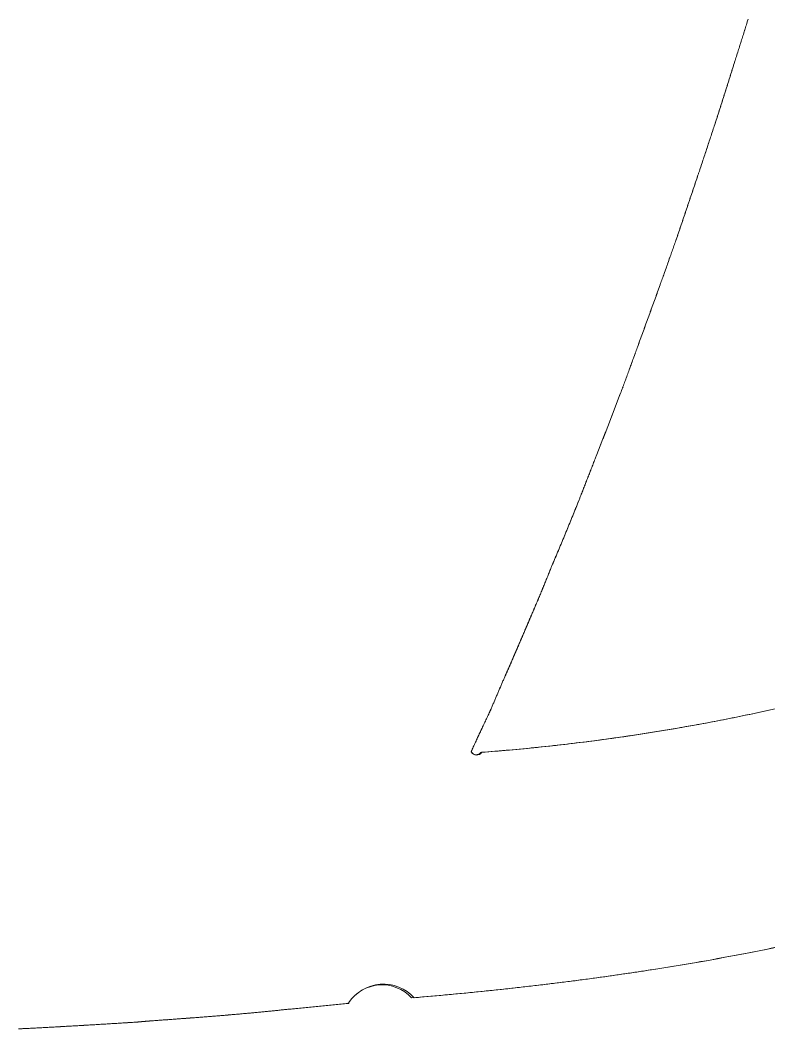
# Model space of a CAD drawing. Header units: millimetres. Extents: x 8533 to 164433, y 5768 to 115327.
# Drawn here: x 57113.38 to 57147.98, y 107637.82 to 107684.41 of the extents above; entities that cross this region are included whole.
import ezdxf

# ---------------------------------------------------------------- set-up
doc = ezdxf.new("R2010")
doc.units = ezdxf.units.MM
doc.header["$LTSCALE"] = 250
doc.layers.add('06_G-ENP_심볼', color=3, linetype='Continuous')
doc.layers.add('G-ENP', color=1, linetype='Continuous')

# ---------------------------------------------------------------- blocks, each defined once
blk = doc.blocks.new('zw$82BC')
at = {"layer": 'G-ENP', "color": 8, "lineweight": 0}
for p, q in [((17.94764, 90.89638), (17.9471, 90.89484)), ((17.76022, 90.46163), (17.76023, 90.46163)), ((17.76023, 90.46163), (17.76022, 90.46163)), ((17.76023, 90.46163), (17.76023, 90.46163)), ((17.76023, 90.46163), (17.76024, 90.46163)), ((17.76024, 90.46163), (17.76023, 90.46163)), ((17.76023, 90.46163), (17.76023, 90.46163)), ((17.76024, 90.46163), (17.76026, 90.46162)), ((17.76026, 90.46162), (17.76024, 90.46163)), ((17.76026, 90.46162), (17.76027, 90.46162)), ((17.76027, 90.46162), (17.76026, 90.46162)), ((17.76027, 90.46162), (17.76028, 90.46162)), ((17.76028, 90.46162), (17.76027, 90.46162)), ((17.76028, 90.46162), (17.7603, 90.46161)), ((17.7603, 90.46161), (17.76028, 90.46162)), ((17.7603, 90.46161), (17.76032, 90.46161)), ((17.76032, 90.46161), (17.7603, 90.46161)), ((17.76032, 90.46161), (17.76033, 90.4616)), ((17.76033, 90.4616), (17.76032, 90.46161)), ((17.76033, 90.4616), (17.76035, 90.4616)), ((17.76035, 90.4616), (17.76033, 90.4616)), ((17.76035, 90.4616), (17.76036, 90.4616)), ((17.76036, 90.4616), (17.76035, 90.4616)), ((17.76036, 90.4616), (17.76038, 90.46159)), ((17.76038, 90.46159), (17.76036, 90.4616)), ((17.76038, 90.46159), (17.76039, 90.46159)), ((17.76039, 90.46159), (17.76038, 90.46159)), ((17.76039, 90.46159), (17.7604, 90.46159)), ((17.7604, 90.46159), (17.76039, 90.46159)), ((17.7604, 90.46159), (17.76041, 90.46158)), ((17.76041, 90.46158), (17.7604, 90.46159)), ((17.76041, 90.46158), (17.76041, 90.46158)), ((17.76041, 90.46158), (17.76042, 90.46158)), ((17.76042, 90.46158), (17.76041, 90.46158)), ((17.76041, 90.46158), (17.76041, 90.46158)), ((17.76042, 90.46162), (17.76042, 90.46163)), ((17.76042, 90.46163), (17.76042, 90.46163)), ((17.76042, 90.46163), (17.76042, 90.46163)), ((17.76042, 90.46163), (17.76042, 90.46163)), ((17.76042, 90.46163), (17.76042, 90.46163)), ((17.76042, 90.46163), (17.76042, 90.46163)), ((17.76042, 90.46163), (17.76042, 90.46163)), ((17.76042, 90.46163), (17.76042, 90.46163)), ((17.76042, 90.46163), (17.76042, 90.46163)), ((17.76042, 90.46163), (17.76042, 90.46162)), ((17.76042, 90.46161), (17.76042, 90.46162)), ((17.76042, 90.46162), (17.76042, 90.46162)), ((17.76042, 90.46162), (17.76042, 90.46162)), ((17.76042, 90.46162), (17.76042, 90.46161)), ((17.76042, 90.4616), (17.76042, 90.46161)), ((17.76042, 90.46161), (17.76042, 90.46161)), ((17.76042, 90.46161), (17.76042, 90.46161)), ((17.76042, 90.46161), (17.76042, 90.46161)), ((17.76042, 90.46161), (17.76042, 90.46161)), ((17.76042, 90.46161), (17.76042, 90.4616)), ((17.76042, 90.46159), (17.76042, 90.4616)), ((17.76042, 90.4616), (17.76042, 90.4616)), ((17.76042, 90.4616), (17.76042, 90.4616)), ((17.76042, 90.4616), (17.76042, 90.46159)), ((17.76042, 90.46158), (17.76042, 90.46159)), ((17.76042, 90.46159), (17.76042, 90.46159)), ((17.76042, 90.46159), (17.76042, 90.46159)), ((17.76042, 90.46159), (17.76042, 90.46159)), ((17.76042, 90.46159), (17.76042, 90.46159)), ((17.76042, 90.46159), (17.76042, 90.46159)), ((17.76042, 90.46159), (17.76042, 90.46159)), ((17.76042, 90.46159), (17.76042, 90.46158)), ((17.76042, 90.46158), (17.76042, 90.46158)), ((17.76042, 90.46158), (17.76042, 90.46158))]:
    blk.add_line(p, q, dxfattribs=at)
for centre, radius, start, end in [((17.13472, 91.29629), 0.89731, 342.70499, 342.81202), ((17.13893, 91.29498), 0.8929, 342.70875, 342.81631), ((17.23363, 91.26569), 0.79377, 342.81203, 342.93317), ((17.23688, 91.26469), 0.79038, 342.81633, 342.93799), ((17.31091, 91.24197), 0.71294, 342.93319, 343.06826), ((17.31348, 91.24118), 0.71025, 342.93801, 343.0736), ((16.1407, 91.60887), 1.93932, 342.42038, 342.46981), ((16.16091, 91.60248), 1.91813, 342.42197, 342.47195), ((16.56063, 91.47623), 1.49894, 342.46982, 342.53377), ((16.57268, 91.47243), 1.48631, 342.47195, 342.53645), ((16.82391, 91.39338), 1.22293, 342.53378, 342.61219), ((16.83189, 91.39088), 1.21457, 342.53646, 342.61541), ((17.00403, 91.33698), 1.03418, 342.6122, 342.70497), ((17.00969, 91.33521), 1.02826, 342.61542, 342.70874), ((2.03829, 96.09029), 16.73665, 342.359478, 342.365216), ((3.42439, 95.64959), 15.28218, 342.359431, 342.365714), ((13.48331, 92.45207), 4.72727, 342.36521, 342.38551), ((13.60165, 92.41447), 4.60311, 342.36571, 342.38655), ((15.36791, 91.85371), 2.74997, 342.38551, 342.42038), ((15.40843, 91.84086), 2.70746, 342.38655, 342.42197), ((19.76421, 90.45059), 1.86481, 162.42912, 162.48096), ((19.7825, 90.4448), 1.88399, 162.42745, 162.47876), ((20.4327, 90.2389), 2.56602, 162.39152, 162.42911), ((20.46797, 90.22772), 2.60302, 162.39038, 162.42744), ((21.93743, 89.76133), 4.14471, 162.36827, 162.3915), ((22.03135, 89.7315), 4.24326, 162.36768, 162.39037), ((28.42338, 87.69991), 10.95037, 162.359484, 162.368264), ((29.11193, 87.481), 11.67288, 162.359436, 162.367673), ((5.54638, 94.90528), 13.03456, 342.596236, 342.605616), ((5.39082, 94.95402), 13.19757, 342.596644, 342.605908), ((19.67576, 90.47919), 1.77185, 162.55664, 162.61393), ((19.5761, 90.51045), 1.66741, 162.55281, 162.61312), ((19.3872, 90.56959), 1.46946, 162.48097, 162.54691), ((19.39835, 90.56608), 1.48115, 162.47877, 162.54418), ((11.72724, 92.96675), 6.55683, 342.549592, 342.568224), ((11.68811, 92.97905), 6.59784, 342.550347, 342.568863), ((10.4852, 93.35674), 7.85865, 342.568224, 342.583772), ((10.42889, 93.37441), 7.91767, 342.568863, 342.584296), ((8.62716, 93.9396), 9.80597, 342.583772, 342.596236), ((8.53932, 93.96714), 9.89803, 342.584296, 342.596644), ((13.80026, 92.31436), 4.38357, 342.47522, 342.50309), ((13.78291, 92.31984), 4.40177, 342.47633, 342.50407), ((13.28204, 92.47773), 4.92693, 342.50309, 342.52788), ((13.26005, 92.48465), 4.94999, 342.50407, 342.52875), ((12.61556, 92.68751), 5.62565, 342.52788, 342.54959), ((12.58682, 92.69655), 5.65578, 342.52875, 342.55035), ((14.83457, 91.98721), 3.29876, 342.37326, 342.4103), ((14.82486, 91.99029), 3.30895, 342.3747, 342.41163), ((14.55297, 92.07648), 3.59417, 342.4103, 342.44429), ((14.54139, 92.08014), 3.60632, 342.41163, 342.44551), ((14.21449, 92.18356), 3.94918, 342.44429, 342.47522), ((14.20046, 92.188), 3.9639, 342.44551, 342.47632), ((15.45144, 91.79077), 2.65137, 342.24392, 342.29006), ((15.44528, 91.79274), 2.65784, 342.24571, 342.29173), ((15.27569, 91.84689), 2.83586, 342.29006, 342.33317), ((15.26859, 91.84915), 2.84331, 342.29173, 342.33473), ((15.07235, 91.91165), 3.04926, 342.33317, 342.37326), ((15.0641, 91.91428), 3.05792, 342.33473, 342.3747), ((15.85902, 91.65989), 2.22329, 342.08754, 342.14265), ((15.85479, 91.66126), 2.22774, 342.08966, 342.14466), ((15.7396, 91.69837), 2.34876, 342.14265, 342.19478), ((15.73483, 91.6999), 2.35376, 342.14466, 342.19668), ((15.60476, 91.74167), 2.49038, 342.19478, 342.24392), ((15.59936, 91.7434), 2.49605, 342.19668, 342.24571), ((18.70465, 90.72494), 0.77204, 161.32849, 161.45335), ((18.70094, 90.72619), 0.76813, 161.32348, 161.44897), ((17.81434, 91.02513), 0.16752, 341.54445, 342.2466), ((17.81465, 91.02504), 0.16719, 341.56349, 342.27289), ((15.96545, 91.62549), 2.11143, 342.02947, 342.08754), ((15.96167, 91.62672), 2.11541, 342.03171, 342.08966), ((19.60181, 90.42722), 1.71731, 161.72482, 161.78067), ((19.58303, 90.43341), 1.69754, 161.72239, 161.77889), ((19.21653, 90.55445), 1.31157, 161.6516, 161.72482), ((19.20562, 90.55806), 1.30008, 161.64852, 161.72238), ((18.97993, 90.63292), 1.06229, 161.56109, 161.6516), ((18.97281, 90.63529), 1.05479, 161.55736, 161.64851), ((18.81996, 90.68626), 0.89366, 161.45336, 161.56108), ((18.81495, 90.68793), 0.88839, 161.44898, 161.55735), ((45.04545, 82.07981), 28.49525, 161.840018, 161.843372), ((40.5938, 83.53986), 23.81028, 161.839549, 161.843564), ((22.31677, 89.53504), 4.57511, 161.8191, 161.84001), ((22.18437, 89.57849), 4.43576, 161.81797, 161.83954), ((20.33936, 90.18445), 2.49379, 161.78068, 161.81909), ((20.29971, 90.19748), 2.45205, 161.7789, 161.81796), ((16.62666, 91.39684), 1.41185, 341.68012, 341.74754), ((16.6132, 91.40128), 1.42602, 341.68297, 341.74972), ((16.14515, 91.55564), 1.91887, 341.74753, 341.79719), ((16.1203, 91.56382), 1.94503, 341.74972, 341.79871), ((15.13077, 91.8892), 2.98668, 341.79719, 341.82912), ((15.0704, 91.90904), 3.05023, 341.7987, 341.82997), ((11.60843, 93.04531), 6.6939, 341.829115, 341.843378), ((11.29847, 93.147), 7.02011, 341.829969, 341.84357), ((17.31805, 91.16656), 0.68312, 341.23198, 341.37085), ((17.31488, 91.16763), 0.68646, 341.23751, 341.37571), ((17.22161, 91.19907), 0.78488, 341.37085, 341.49181), ((17.21744, 91.20047), 0.78929, 341.37571, 341.496), ((17.09177, 91.24253), 0.92181, 341.49181, 341.59489), ((17.08602, 91.24445), 0.92787, 341.496, 341.59841), ((16.90769, 91.30378), 1.11581, 341.59489, 341.68012), ((16.89927, 91.30658), 1.12468, 341.59841, 341.68297), ((15.27659, 91.83978), 2.83267, 341.51167, 341.55507), ((15.28521, 91.8369), 2.82358, 341.51323, 341.55677), ((18.1619, 90.87682), 0.20909, 160.90884, 161.39055), ((18.16167, 90.87689), 0.20885, 160.88966, 161.36686), ((17.39245, 91.14128), 0.60454, 341.07517, 341.23198), ((17.38996, 91.14212), 0.60717, 341.08138, 341.23752), ((14.32767, 92.15787), 3.83349, 341.40424, 341.43623), ((14.34386, 92.15243), 3.81641, 341.40538, 341.43751), ((14.7136, 92.02827), 3.42638, 341.43624, 341.47205), ((14.72644, 92.02396), 3.41283, 341.43751, 341.47347), ((15.02311, 91.92454), 3.09994, 341.47205, 341.51167), ((15.03354, 91.92105), 3.08895, 341.47347, 341.51323), ((12.27434, 92.85001), 6.00033, 341.331395, 341.351807), ((12.31455, 92.83643), 5.95789, 341.332091, 341.352649), ((13.17974, 92.54446), 5.04476, 341.35181, 341.37609), ((13.20808, 92.5349), 5.01485, 341.35265, 341.37708), ((13.83369, 92.32408), 4.35468, 341.3761, 341.40424), ((13.85471, 92.317), 4.3325, 341.37708, 341.40537), ((4.68742, 95.41642), 14.00957, 341.293485, 341.302227), ((4.90585, 95.34248), 13.77896, 341.293743, 341.302631), ((8.77894, 94.0317), 9.69008, 341.302227, 341.314865), ((8.88388, 93.99619), 9.57929, 341.302631, 341.315415), ((10.93972, 93.30094), 7.40907, 341.314865, 341.331394), ((11.00112, 93.28018), 7.34426, 341.315416, 341.33209), ((57.42717, 77.54935), 41.67449, 161.287692, 161.290634), ((59.48642, 76.8519), 43.84864, 161.287657, 161.290453), ((-104.31, 132.33309), 129.08901, 341.2876915, 341.2886407), ((-87.99596, 126.80735), 111.86456, 341.2876568, 341.2887522), ((-5.99157, 99.03241), 25.28415, 341.28864, 341.293485), ((-5.28953, 98.79467), 24.54295, 341.288752, 341.293743), ((25.94769, 88.20851), 8.43933, 161.308162, 161.322721), ((26.02762, 88.18148), 8.5237, 161.307691, 161.322105), ((28.82264, 87.23585), 11.47437, 161.297462, 161.30816), ((28.97182, 87.18536), 11.63185, 161.297135, 161.307689), ((34.97784, 85.15212), 17.9727, 161.290635, 161.29746), ((35.34845, 85.02663), 18.36398, 161.290454, 161.297134), ((18.77001, 90.61309), 0.86977, 160.24026, 160.34844), ((18.76568, 90.61464), 0.86517, 160.2359, 160.34466), ((17.85185, 90.94224), 0.1056, 340.58886, 341.69132), ((17.85125, 90.94245), 0.10624, 340.62212, 341.72818), ((24.28395, 88.77092), 6.6831, 161.322723, 161.341126), ((24.33362, 88.75414), 6.73553, 161.322107, 161.340366), ((19.38353, 90.39531), 1.5208, 160.51848, 160.58023), ((19.37015, 90.40004), 1.50661, 160.51586, 160.5782), ((19.09625, 90.49694), 1.21607, 160.4412, 160.51847), ((19.08771, 90.49997), 1.20701, 160.438, 160.51585), ((18.90562, 90.56466), 1.01377, 160.34844, 160.44119), ((18.89971, 90.56677), 1.00749, 160.34466, 160.43799), ((-128.38786, 142.22232), 155.07557, 340.6714833, 340.6720881), ((23.84186, 88.82897), 6.24627, 160.657069, 160.672086), ((23.62056, 88.90662), 6.01175, 160.656201, 160.671805), ((20.83949, 89.8829), 3.0643, 160.62644, 160.65707), ((20.78531, 89.90194), 3.00687, 160.62499, 160.6562), ((19.86541, 90.22543), 2.03174, 160.58024, 160.62644), ((19.84151, 90.23385), 2.00641, 160.5782, 160.62499), ((16.54568, 91.38375), 1.48425, 340.5127, 340.57585), ((16.53256, 91.38838), 1.49817, 340.51535, 340.57791), ((16.08511, 91.54616), 1.97262, 340.57585, 340.62337), ((16.06184, 91.55435), 1.9973, 340.57791, 340.62485), ((15.17191, 91.86733), 2.94065, 340.62337, 340.65525), ((15.11985, 91.88562), 2.99583, 340.62485, 340.65614), ((12.49879, 92.80579), 5.77372, 340.655245, 340.671484), ((12.29446, 92.87749), 5.99027, 340.656137, 340.671789), ((17.24001, 91.13676), 0.7473, 340.10409, 340.22959), ((17.23673, 91.13794), 0.75078, 340.10908, 340.234), ((17.14077, 91.17243), 0.85276, 340.22959, 340.33954), ((17.13649, 91.17396), 0.85731, 340.234, 340.34337), ((17.00838, 91.21973), 0.99334, 340.33955, 340.43392), ((17.00255, 91.2218), 0.99953, 340.34337, 340.43716), ((16.82311, 91.28557), 1.18997, 340.43392, 340.51269), ((16.81471, 91.28855), 1.19888, 340.43716, 340.51535), ((15.1975, 91.86862), 2.91696, 340.13087, 340.17307), ((15.20881, 91.86454), 2.90494, 340.13237, 340.17474), ((18.39078, 90.71657), 0.47778, 159.88198, 160.09364), ((18.39424, 90.7153), 0.48147, 159.8745, 160.08226), ((17.31709, 91.10886), 0.66533, 339.96308, 340.10409), ((17.31451, 91.1098), 0.66807, 339.96866, 340.10908), ((13.85059, 92.35649), 4.3495, 340.03208, 340.06039), ((13.87547, 92.34746), 4.32303, 340.03306, 340.06154), ((14.42459, 92.14826), 3.7389, 340.06039, 340.09332), ((14.44304, 92.14157), 3.71928, 340.06154, 340.09465), ((14.85821, 91.99123), 3.27772, 340.09332, 340.13088), ((14.87243, 91.98609), 3.2626, 340.09464, 340.13238), ((9.94651, 93.77717), 8.50404, 339.974819, 339.989299), ((10.04075, 93.74283), 8.40373, 339.975279, 339.989932), ((11.87486, 93.0749), 6.45179, 339.989299, 340.008385), ((11.9293, 93.05508), 6.39385, 339.989932, 340.009191), ((13.05432, 92.6458), 5.1967, 340.00838, 340.03208), ((13.08974, 92.63293), 5.15901, 340.00919, 340.03306), ((-156.97465, 154.66239), 186.18264, 339.9590151, 339.9596762), ((-120.70051, 141.43054), 147.57053, 339.9589567, 339.9597907), ((-4.01637, 98.86819), 23.36609, 339.959676, 339.964945), ((-3.31905, 98.61387), 22.62384, 339.959791, 339.965232), ((6.22109, 95.13496), 12.46918, 339.964945, 339.974819), ((6.42258, 95.06151), 12.25472, 339.965232, 339.97528), ((26.69336, 87.66148), 9.32455, 159.971528, 159.984714), ((26.81036, 87.61884), 9.44908, 159.971123, 159.984136), ((31.4256, 85.93642), 14.36141, 159.962964, 159.971529), ((31.70449, 85.83473), 14.65826, 159.962732, 159.971124), ((47.20155, 80.18289), 31.15378, 159.959015, 159.962964), ((48.54362, 79.69338), 32.58234, 159.958956, 159.962733), ((22.18796, 89.30149), 4.52995, 160.02498, 160.05209), ((22.21568, 89.29142), 4.55943, 160.02405, 160.05098), ((23.07228, 88.98006), 5.47087, 160.00253, 160.02498), ((23.1126, 88.9654), 5.51377, 160.00178, 160.02406), ((24.41397, 88.49179), 6.89864, 159.984713, 160.002529), ((24.47799, 88.46848), 6.96677, 159.984135, 160.001777), ((30.09662, 86.41302), 12.94956, 159.99513, 160.00222), ((29.76651, 86.53318), 12.59826, 159.994762, 160.002049), ((16.72805, 91.27924), 1.27713, 340.03003, 340.11958), ((16.70346, 91.28816), 1.30328, 340.03323, 340.12187), ((21.5609, 89.52908), 3.86286, 160.05208, 160.08385), ((21.58112, 89.52174), 3.88437, 160.05098, 160.08257), ((11.71773, 93.09772), 6.60725, 339.978042, 339.991957), ((11.62869, 93.13015), 6.70201, 339.978659, 339.992377), ((7.96412, 94.46452), 10.60196, 339.991957, 340.000627), ((7.73271, 94.54876), 10.84823, 339.992377, 340.00085), ((-7.30603, 100.02221), 26.85205, 340.000627, 340.004049), ((-8.84741, 100.58315), 28.49233, 340.00085, 340.004075), ((65.08086, 73.68133), 50.17849, 160.002219, 160.00405), ((60.49303, 75.35088), 45.29632, 160.002048, 160.004076), ((15.45003, 91.73611), 2.63433, 339.86991, 339.90482), ((15.43596, 91.74126), 2.64932, 339.87132, 339.90603), ((15.01152, 91.89654), 3.10127, 339.90482, 339.93448), ((14.99203, 91.90367), 3.12202, 339.90603, 339.93549), ((14.38506, 92.12537), 3.76822, 339.93448, 339.95888), ((14.35627, 92.13587), 3.79886, 339.93549, 339.9597), ((13.41624, 92.47877), 4.79948, 339.95888, 339.97804), ((13.36945, 92.49583), 4.84928, 339.9597, 339.97866), ((16.38326, 91.39307), 1.64005, 339.67753, 339.73356), ((16.37776, 91.39511), 1.64592, 339.67973, 339.73556), ((16.22205, 91.4526), 1.8119, 339.73356, 339.78429), ((16.21536, 91.45507), 1.81904, 339.73556, 339.78609), ((16.02389, 91.52557), 2.02307, 339.78429, 339.82974), ((16.01556, 91.52863), 2.03194, 339.78609, 339.83134), ((15.77428, 91.61726), 2.28899, 339.82974, 339.86991), ((15.76364, 91.62116), 2.30032, 339.83134, 339.87132), ((16.80984, 91.23437), 1.18491, 339.40005, 339.47747), ((16.80691, 91.23547), 1.18804, 339.40305, 339.48027), ((16.72634, 91.26562), 1.27406, 339.47746, 339.5495), ((16.72298, 91.26688), 1.27766, 339.48026, 339.5521), ((16.62986, 91.30161), 1.37704, 339.5495, 339.61618), ((16.62594, 91.30306), 1.38122, 339.5521, 339.61858), ((16.51703, 91.34353), 1.49741, 339.61618, 339.67753), ((16.51242, 91.34524), 1.50232, 339.61858, 339.67973), ((14.48663, 92.12358), 3.67247, 339.07028, 339.10467), ((14.47838, 92.12673), 3.6813, 339.07161, 339.10592), ((14.25287, 92.21282), 3.92268, 339.10467, 339.13689), ((14.24349, 92.2164), 3.93272, 339.10592, 339.13805), ((17.55705, 90.95337), 0.38661, 339.15729, 339.42018), ((17.56415, 90.95068), 0.37901, 339.16738, 339.43211), ((15.04102, 91.91116), 3.07877, 338.95392, 338.9949), ((15.03516, 91.91342), 3.08505, 338.9555, 338.9964), ((14.8766, 91.9743), 3.2549, 338.9949, 339.03369), ((14.87008, 91.9768), 3.26189, 338.9964, 339.0351), ((14.69301, 92.04465), 3.45151, 339.03369, 339.07028), ((14.6857, 92.04745), 3.45934, 339.0351, 339.07161), ((15.44549, 91.7552), 2.64528, 338.81767, 338.86531), ((15.4411, 91.7569), 2.64998, 338.8195, 338.86705), ((15.32334, 91.80242), 2.77623, 338.86531, 338.91072), ((15.31853, 91.80427), 2.78139, 338.86705, 338.91238), ((15.18916, 91.85416), 2.92005, 338.91072, 338.95392), ((15.18386, 91.8562), 2.92573, 338.91238, 338.9555), ((15.65969, 91.67209), 2.41552, 338.71568, 338.7678), ((15.65599, 91.67353), 2.41949, 338.71768, 338.76971), ((15.55717, 91.71192), 2.52551, 338.7678, 338.81767), ((15.55315, 91.71348), 2.52982, 338.76971, 338.8195), ((15.92253, 91.56942), 2.13334, 338.5458, 338.60469), ((15.9196, 91.57057), 2.13649, 338.54805, 338.60686), ((15.84151, 91.60116), 2.22035, 338.60469, 338.66132), ((15.83835, 91.6024), 2.22375, 338.60686, 338.6634), ((15.75416, 91.63528), 2.31413, 338.66132, 338.71568), ((15.75075, 91.63662), 2.31779, 338.6634, 338.71768), ((16.13394, 91.48608), 1.90609, 338.35537, 338.42115), ((16.13155, 91.48703), 1.90867, 338.35788, 338.42357), ((16.0682, 91.51208), 1.97679, 338.42115, 338.48462), ((16.06565, 91.51309), 1.97954, 338.42357, 338.48696), ((15.9979, 91.5398), 2.05236, 338.48462, 338.5458), ((15.99516, 91.54087), 2.0553, 338.48696, 338.54805), ((17.48411, 90.93659), 0.44853, 339.25582, 339.45021), ((17.486, 90.93588), 0.44652, 339.26271, 339.45795), ((17.99516, 90.74443), 0.09745, 157.96655, 159.13162), ((17.9959, 90.74415), 0.09825, 157.92753, 159.09774), ((16.19557, 91.46163), 1.8398, 338.28728, 338.35537), ((16.19332, 91.46252), 1.84221, 338.28988, 338.35788), ((16.90907, 91.15881), 1.06502, 338.62214, 338.70446), ((16.91895, 91.15496), 1.05442, 338.62483, 338.70797), ((17.11927, 91.07688), 0.83942, 338.70444, 338.80883), ((17.12547, 91.07447), 0.83277, 338.70796, 338.81317), ((17.25707, 91.02346), 0.69162, 338.80881, 338.93539), ((17.26133, 91.02181), 0.68706, 338.81316, 338.94058), ((17.35462, 90.98588), 0.58709, 338.93537, 339.08433), ((17.35773, 90.98469), 0.58375, 338.94056, 339.09036), ((17.42748, 90.95804), 0.50909, 339.08431, 339.25585), ((17.42986, 90.95713), 0.50654, 339.09034, 339.26274), ((33.05301, 84.79915), 16.28641, 158.50685, 158.512228), ((35.7923, 83.72063), 19.23037, 158.507075, 158.51163), ((12.96655, 92.70864), 5.30123, 338.50685, 338.52339), ((13.20005, 92.61674), 5.05029, 338.50708, 338.52443), ((15.77642, 91.60313), 2.28171, 338.52339, 338.56181), ((15.82087, 91.58566), 2.23394, 338.52443, 338.56368), ((16.54764, 91.3003), 1.45316, 338.56181, 338.62215), ((16.56586, 91.29316), 1.43359, 338.56368, 338.62484), ((18.7602, 90.42337), 0.92684, 158.66054, 158.75452), ((18.76809, 90.4203), 0.9353, 158.65745, 158.75059), ((19.032, 90.31719), 1.21864, 158.58895, 158.66056), ((19.04548, 90.31191), 1.23312, 158.58669, 158.65747), ((19.54424, 90.11633), 1.76885, 158.53955, 158.58897), ((19.57247, 90.10525), 1.79918, 158.53813, 158.58671), ((20.87614, 89.59274), 3.19998, 158.51222, 158.53957), ((20.96902, 89.5562), 3.29978, 158.51162, 158.53814), ((17.82061, 90.78298), 0.07922, 338.03073, 339.30699), ((17.8215, 90.78263), 0.07827, 338.08869, 339.35864), ((18.39195, 90.56584), 0.53199, 159.01043, 159.17299), ((18.39469, 90.56479), 0.53492, 159.00478, 159.16647), ((18.47597, 90.53361), 0.62198, 158.87104, 159.01046), ((18.47964, 90.5322), 0.62591, 158.86626, 159.00482), ((18.59134, 90.48902), 0.74566, 158.7545, 158.87107), ((18.59652, 90.48702), 0.75122, 158.75057, 158.86629), ((10.81601, 93.62359), 7.63789, 337.874997, 337.892294), ((10.67293, 93.68173), 7.79234, 337.875811, 337.892765), ((2.89879, 96.83968), 16.18339, 337.892294, 337.900456), ((2.24143, 97.10665), 16.8929, 337.892765, 337.900585), ((143.43125, 39.77666), 135.49245, 157.899482, 157.9004567), ((110.74804, 53.04797), 100.21753, 157.8992675, 157.9005852), ((15.15613, 91.85751), 2.9522, 337.76825, 337.81299), ((15.13492, 91.86617), 2.97511, 337.77009, 337.81449), ((14.45178, 92.14476), 3.71288, 337.81298, 337.84856), ((14.41824, 92.15843), 3.74909, 337.81449, 337.84972), ((13.26164, 92.62927), 4.99786, 337.84856, 337.875), ((13.20076, 92.65404), 5.06358, 337.84972, 337.87581), ((15.95313, 91.53138), 2.09106, 337.65121, 337.71433), ((15.94244, 91.53577), 2.10262, 337.65374, 337.71652), ((15.62199, 91.6671), 2.44893, 337.71433, 337.76825), ((15.60736, 91.67308), 2.46473, 337.71652, 337.77009), ((16.54675, 91.28656), 1.44894, 337.40628, 337.49723), ((16.54154, 91.28872), 1.45458, 337.40987, 337.50046), ((16.39304, 91.35024), 1.61532, 337.49722, 337.57885), ((16.3866, 91.3529), 1.62228, 337.50046, 337.58174), ((16.20076, 91.42957), 1.82332, 337.57885, 337.65121), ((16.19259, 91.43294), 1.83215, 337.58173, 337.65375), ((16.86616, 91.15305), 1.10274, 337.0771, 337.19628), ((16.86307, 91.15435), 1.10609, 337.08174, 337.20057), ((16.77736, 91.19038), 1.19908, 337.19628, 337.30599), ((16.77374, 91.1919), 1.203, 337.20056, 337.30993), ((16.67251, 91.23423), 1.31273, 337.30599, 337.40629), ((16.6682, 91.23603), 1.31739, 337.30992, 337.40987), ((17.06652, 91.06782), 0.885, 336.66208, 336.81008), ((17.06448, 91.0687), 0.88723, 336.66781, 336.81545), ((17.00853, 91.09266), 0.94809, 336.81007, 336.94839), ((17.00621, 91.09366), 0.95062, 336.81544, 336.9534), ((16.94237, 91.12082), 1.01999, 336.94839, 337.0771), ((16.93971, 91.12195), 1.02289, 336.95339, 337.08175), ((17.40595, 90.89909), 0.50686, 338.43346, 338.59242), ((17.40681, 90.89875), 0.50593, 338.43929, 338.59854), ((17.42806, 90.89042), 0.48311, 338.59241, 338.75903), ((17.42886, 90.89011), 0.48225, 338.59853, 338.76544), ((17.92858, 90.69529), 0.0541, 156.09078, 158.18921), ((17.9294, 90.69496), 0.05499, 156.02773, 158.12684), ((17.26198, 90.95691), 0.662, 337.75036, 337.87236), ((17.26334, 90.95635), 0.66054, 337.75481, 337.87708), ((17.29643, 90.9429), 0.62481, 337.87235, 338.00159), ((17.29766, 90.9424), 0.62349, 337.87707, 338.00659), ((17.32762, 90.9303), 0.59118, 338.00159, 338.13814), ((17.32873, 90.92985), 0.58998, 338.00658, 338.14341), ((17.35602, 90.9189), 0.56058, 338.13813, 338.28207), ((17.35704, 90.9185), 0.55948, 338.1434, 338.28762), ((17.38203, 90.90855), 0.53258, 338.28206, 338.43347), ((17.38296, 90.90818), 0.53158, 338.28761, 338.4393), ((17.07699, 91.03327), 0.86214, 337.33366, 337.42724), ((17.07921, 91.03235), 0.85974, 337.33704, 337.43089), ((17.13228, 91.01029), 0.80226, 337.42724, 337.52786), ((17.13422, 91.00949), 0.80017, 337.43089, 337.53177), ((17.18076, 90.99024), 0.7498, 337.52785, 337.63555), ((17.18247, 90.98953), 0.74795, 337.53177, 337.63973), ((17.22368, 90.97258), 0.70339, 337.63554, 337.75036), ((17.22519, 90.97196), 0.70175, 337.63972, 337.75481), ((16.6131, 91.22878), 1.36555, 336.97031, 337.0291), ((16.61857, 91.22646), 1.35961, 336.97239, 337.03144), ((16.74418, 91.17321), 1.22317, 337.02909, 337.09481), ((16.74857, 91.17136), 1.21841, 337.03144, 337.09742), ((16.85058, 91.12826), 1.10767, 337.09481, 337.16747), ((16.85419, 91.12674), 1.10375, 337.09741, 337.17033), ((16.9388, 91.09112), 1.01195, 337.16747, 337.24708), ((16.94182, 91.08985), 1.00867, 337.17033, 337.2502), ((17.01324, 91.0599), 0.93123, 337.24708, 337.33366), ((17.01581, 91.05882), 0.92844, 337.2502, 337.33705), ((31.7857, 84.74952), 15.1326, 156.879395, 156.889099), ((31.4042, 84.91237), 14.71779, 156.878889, 156.888866), ((15.48673, 91.70902), 2.59002, 336.86974, 336.90998), ((15.67111, 91.63036), 2.38956, 336.87008, 336.91264), ((16.44729, 91.29926), 1.54572, 336.91845, 336.97031), ((16.4543, 91.29628), 1.53809, 336.92027, 336.97239), ((6.67875, 95.45917), 12.16311, 336.874605, 336.886693), ((6.42112, 95.56916), 12.44323, 336.875189, 336.887006), ((-10.10852, 102.62415), 30.41549, 336.886694, 336.891527), ((-11.77942, 103.33723), 32.23219, 336.887006, 336.891567), ((73.47342, 66.95883), 60.4578, 156.8890975, 156.8915277), ((67.86067, 69.354), 54.35536, 156.888865, 156.891568), ((12.77828, 92.85354), 5.53035, 336.82867, 336.85526), ((12.72568, 92.87604), 5.58755, 336.82979, 336.85612), ((10.87185, 93.66846), 7.60365, 336.855262, 336.874605), ((10.77207, 93.71109), 7.71215, 336.856119, 336.875189), ((15.0693, 91.8717), 3.0378, 336.70527, 336.75368), ((15.05341, 91.87854), 3.0551, 336.70722, 336.75536), ((14.57445, 92.08427), 3.57637, 336.75368, 336.79481), ((14.55247, 92.0937), 3.60029, 336.75536, 336.79621), ((13.8684, 92.38696), 4.34458, 336.79481, 336.82867), ((13.83597, 92.40085), 4.37985, 336.79621, 336.8298), ((15.71784, 91.59214), 2.33158, 336.58652, 336.64956), ((15.70842, 91.59622), 2.34184, 336.58902, 336.65178), ((15.4356, 91.71399), 2.639, 336.64956, 336.70527), ((15.42357, 91.71918), 2.65209, 336.65178, 336.70722), ((16.27636, 91.34956), 1.72265, 336.35317, 336.43836), ((16.27114, 91.35184), 1.72835, 336.35651, 336.44142), ((16.12472, 91.41569), 1.88809, 336.43836, 336.51613), ((16.11848, 91.41841), 1.89489, 336.44141, 336.51891), ((15.94211, 91.49503), 2.08718, 336.51613, 336.58652), ((15.93453, 91.49832), 2.09545, 336.5189, 336.58902), ((16.51395, 91.24532), 1.4632, 336.1604, 336.26054), ((16.51012, 91.24701), 1.46738, 336.16429, 336.26415), ((16.40438, 91.29351), 1.58289, 336.26053, 336.35318), ((16.39994, 91.29546), 1.58775, 336.26415, 336.35651), ((22.4268, 88.69471), 4.97645, 156.88013, 156.89284), ((22.38514, 88.71249), 4.93115, 156.87959, 156.89242), ((21.52524, 89.07963), 3.99616, 156.8643, 156.88013), ((21.49819, 89.09118), 3.96675, 156.86365, 156.87959), ((17.98006, 90.59368), 0.14121, 155.78814, 156.60011), ((17.98437, 90.5918), 0.14592, 155.77054, 156.57767), ((16.60884, 91.20339), 1.35945, 336.05271, 336.1604), ((16.60551, 91.20486), 1.3631, 336.05689, 336.1643), ((-3.44599, 99.72066), 23.14779, 336.910025, 336.912762), ((-4.38722, 100.1219), 24.17097, 336.910184, 336.912804), ((184.949, 19.41297), 181.64966, 156.9124127, 156.9127615), ((143.29599, 37.16868), 136.37011, 156.9123396, 156.9128041), ((34.81522, 83.41202), 18.44418, 156.908979, 156.912413), ((34.26146, 83.6481), 17.8422, 156.90879, 156.91234), ((26.78035, 86.83769), 9.70952, 156.902457, 156.908979), ((26.62421, 86.90427), 9.53978, 156.902152, 156.90879), ((23.9054, 88.06381), 6.58403, 156.892842, 156.902458), ((23.833, 88.0947), 6.50531, 156.892421, 156.902153), ((15.12831, 91.79925), 2.95489, 336.82854, 336.84992), ((15.11315, 91.80574), 2.97137, 336.8294, 336.85066), ((14.65907, 91.99989), 3.46522, 336.84992, 336.86816), ((14.63835, 92.00874), 3.48775, 336.85066, 336.86878), ((13.99915, 92.2818), 4.18283, 336.86815, 336.88328), ((13.96911, 92.29463), 4.2155, 336.86878, 336.88378), ((13.00137, 92.70773), 5.26772, 336.88327, 336.89529), ((12.95386, 92.72801), 5.31937, 336.88378, 336.89568), ((11.31469, 93.42733), 7.10149, 336.895287, 336.904202), ((11.22837, 93.46415), 7.19533, 336.895678, 336.904477), ((7.8438, 94.90749), 10.87481, 336.904202, 336.910026), ((7.64052, 94.99416), 11.09579, 336.904476, 336.910184), ((16.91127, 91.06752), 1.02838, 334.81983, 334.90467), ((16.91959, 91.06361), 1.01919, 334.82264, 334.90826), ((17.80612, 90.6484), 0.04024, 334.94494, 336.74966), ((17.80654, 90.64821), 0.03978, 335.01744, 336.81992), ((16.14924, 91.3616), 1.84411, 336.71137, 336.74546), ((16.14311, 91.36424), 1.85078, 336.7127, 336.74668), ((15.97047, 91.43843), 2.03868, 336.74546, 336.77634), ((15.96307, 91.4416), 2.04674, 336.74667, 336.77743), ((15.7522, 91.53208), 2.2762, 336.77633, 336.80403), ((15.74306, 91.536), 2.28614, 336.77743, 336.805), ((15.47939, 91.64899), 2.573, 336.80402, 336.82855), ((15.46781, 91.65394), 2.58559, 336.805, 336.8294), ((17.755, 91.76839), 1.16338, 281.33444, 282.37192), ((17.75512, 91.76782), 1.16279, 281.37268, 282.4116), ((17.75856, 91.7522), 1.1468, 282.37172, 283.4484), ((-45.37837, 120.52263), 69.93123, 334.6886979, 334.6899367), ((-20.69427, 108.84889), 42.62591, 334.688363, 334.690395), ((14.32914, 92.28619), 3.88365, 334.68995, 334.71229), ((14.44886, 92.2296), 3.75123, 334.69041, 334.71353), ((16.02706, 91.48403), 2.00578, 334.7123, 334.75562), ((16.05922, 91.46885), 1.97022, 334.71355, 334.75766), ((16.61405, 91.20726), 1.35681, 334.75564, 334.81981), ((16.62868, 91.20037), 1.34064, 334.75768, 334.82262), ((17.7521, 91.78282), 1.17809, 280.33494, 281.33464), ((17.7522, 91.78231), 1.17758, 280.37179, 281.37288), ((18.77065, 90.18149), 1.0313, 154.81227, 154.89598), ((18.77965, 90.17727), 1.04124, 154.80954, 154.89245), ((19.08901, 90.03177), 1.38311, 154.74982, 154.81227), ((19.10524, 90.02412), 1.40105, 154.74789, 154.80954), ((19.73634, 89.72647), 2.09882, 154.70863, 154.74982), ((19.7739, 89.70874), 2.14036, 154.7075, 154.74789), ((21.76095, 88.76981), 4.33807, 154.68869, 154.70864), ((21.92421, 88.69263), 4.51865, 154.68835, 154.7075), ((17.74824, 91.8049), 1.20051, 278.44362, 279.37201), ((17.74829, 91.80458), 1.20019, 278.47784, 279.40752), ((17.74986, 91.79511), 1.19059, 279.3718, 280.33515), ((17.74993, 91.79469), 1.19016, 279.40731, 280.37199), ((18.25039, 90.42341), 0.45754, 155.44236, 155.63124), ((18.2521, 90.42263), 0.45942, 155.43567, 155.62378), ((18.30151, 90.40005), 0.51374, 155.27423, 155.44234), ((18.30368, 90.39905), 0.51614, 155.26833, 155.43565), ((18.36766, 90.36959), 0.58657, 155.12705, 155.27422), ((18.37052, 90.36827), 0.58973, 155.12193, 155.26831), ((18.45643, 90.32843), 0.68442, 155.00093, 155.12704), ((18.46036, 90.32661), 0.68875, 154.99661, 155.12192), ((18.58155, 90.2701), 0.82247, 154.89599, 155.00093), ((18.58724, 90.26743), 0.82876, 154.89246, 154.9966), ((17.74672, 91.81542), 1.21114, 276.68671, 277.54925), ((17.74673, 91.81535), 1.21107, 276.71851, 277.58224), ((17.74721, 91.81181), 1.20749, 277.54903, 278.44383), ((17.74724, 91.8116), 1.20729, 277.58202, 278.47806), ((18.14955, 90.46869), 0.347, 156.07064, 156.3206), ((17.83495, 90.60975), 0.00361, 207.91536, 325.90178), ((18.15049, 90.46828), 0.34803, 156.06165, 156.31086), ((17.8347, 90.60956), 0.00326, 206.59563, 324.56328), ((18.1768, 90.4566), 0.37682, 155.84077, 156.07061), ((18.17793, 90.4561), 0.37805, 155.83254, 156.06162), ((18.20978, 90.4418), 0.41296, 155.63127, 155.84074), ((18.21115, 90.44119), 0.41447, 155.6238, 155.83251), ((17.74794, 91.80224), 1.1979, 274.28075, 275.05403), ((17.7479, 91.80266), 1.19832, 274.30926, 275.08359), ((17.74716, 91.81107), 1.20677, 275.05378, 275.85561), ((17.74714, 91.81131), 1.20701, 275.08334, 275.88627), ((17.74673, 91.81532), 1.21104, 275.85537, 276.68694), ((17.74672, 91.81539), 1.21111, 275.88603, 276.71874), ((17.7188, 91.90014), 1.43561, 279.89129, 280.95181), ((17.71976, 91.89492), 1.4303, 279.93092, 280.99176), ((17.74526, 91.76349), 1.29642, 280.9511, 282.01998), ((17.74628, 91.75845), 1.29128, 280.99105, 282.06022), ((17.69407, 92.04184), 1.57945, 278.84035, 279.89188), ((17.69497, 92.03643), 1.57396, 278.87962, 279.93151), ((17.67117, 92.18901), 1.7284, 277.79888, 278.84085), ((17.67199, 92.18339), 1.72271, 277.83779, 278.88013), ((17.78062, 90.44845), 0.02434, 42.5136, 146.11893), ((17.65019, 92.34208), 1.88289, 276.76745, 277.7993), ((17.65094, 92.33622), 1.87699, 276.80597, 277.83822), ((17.77982, 90.44899), 0.02338, 42.49034, 146.10848), ((17.61453, 92.66762), 2.21039, 274.7368, 275.74692), ((17.61512, 92.66125), 2.204, 274.77449, 275.78504), ((17.63126, 92.50147), 2.0434, 275.74659, 276.76782), ((17.63193, 92.49537), 2.03726, 275.78471, 276.80635), ((31.50735, -46.16654), 137.31803, 95.7490111, 95.7498265), ((29.71445, -28.35937), 119.42083, 95.7489171, 95.7498547), ((20.5156, 63.01144), 27.58814, 95.744945, 95.749009), ((20.43552, 63.80719), 26.78836, 95.744729, 95.748915), ((19.29569, 75.13713), 15.40123, 95.737648, 95.744942), ((19.27071, 75.38558), 15.15153, 95.737312, 95.744726), ((18.82803, 79.79149), 10.72344, 95.727147, 95.737645), ((18.81605, 79.91086), 10.60347, 95.726691, 95.737309), ((18.58166, 82.24806), 8.25454, 95.713473, 95.727143), ((18.57467, 82.31781), 8.18445, 95.712898, 95.726687), ((17.76015, 90.46066), 0.000975, 85.76448, 105.51393), ((17.76017, 90.46087), 0.000759, 85.73536, 105.48425), ((17.75878, 90.46147), 0.00173, 17.57475, 18.39193), ((17.75875, 90.46147), 0.00176, 17.61085, 18.41663), ((17.75781, 90.46229), 0.00269, 346.33391, 346.97454), ((17.75785, 90.46228), 0.00264, 346.35392, 347.00281), ((17.76054, 90.46162), 0.000119, 159.32837, 172.97172), ((17.76054, 90.46162), 0.000124, 159.34534, 172.96849), ((17.76042, 90.46158), 0.000000197, 300.43886, 44.4751), ((17.76042, 90.46158), 0.000000217, 304.12407, 48.16031), ((17.75933, 90.46165), 0.00115, 16.43702, 17.57973), ((17.75931, 90.46165), 0.00117, 16.48608, 17.61586), ((17.75965, 90.46174), 0.000818, 14.93745, 16.44057), ((17.75964, 90.46174), 0.000828, 15.00055, 16.4897), ((17.75868, 90.46209), 0.0018, 346.96966, 347.84938), ((17.7587, 90.46209), 0.00177, 346.99793, 347.88739), ((17.75984, 90.46179), 0.000622, 13.13564, 15.00158), ((17.75984, 90.4618), 0.000616, 13.05827, 14.93836), ((17.75996, 90.46182), 0.000492, 10.81033, 13.05534), ((17.75996, 90.46182), 0.000495, 10.90092, 13.13287), ((17.75954, 90.46192), 0.000918, 348.99881, 350.47109), ((17.75955, 90.46191), 0.000908, 349.04807, 350.5327), ((17.7592, 90.46198), 0.00126, 347.84455, 349.0029), ((17.75922, 90.46198), 0.00125, 347.88258, 349.05212), ((17.76004, 90.46184), 0.000416, 8.24188, 10.80281), ((17.76004, 90.46184), 0.000418, 8.34314, 10.89358), ((17.76008, 90.46184), 0.000374, 5.44125, 8.23001), ((17.76008, 90.46184), 0.000375, 5.54921, 8.33142), ((17.7601, 90.46185), 0.000357, 2.52962, 5.42655), ((17.7601, 90.46185), 0.000358, 2.6393, 5.53457), ((17.76009, 90.46185), 0.000365, 359.64339, 2.51453), ((17.76009, 90.46185), 0.000364, 359.74968, 2.62417), ((17.76006, 90.46185), 0.000395, 356.91153, 359.63049), ((17.76006, 90.46185), 0.000394, 357.00997, 359.73666), ((17.76, 90.46185), 0.000454, 354.43562, 356.90259), ((17.76, 90.46185), 0.000451, 354.52305, 357.00086), ((17.75991, 90.46186), 0.000549, 352.27939, 354.43118), ((17.75991, 90.46186), 0.000545, 352.35414, 354.51845), ((17.75976, 90.46188), 0.000695, 350.46869, 352.27892), ((17.75977, 90.46188), 0.000689, 350.53039, 352.35353), ((17.58329, 91.69818), 1.24794, 274.94998, 275.10009), ((17.58367, 91.69387), 1.24361, 274.95537, 275.10599), ((17.59276, 91.59203), 1.14137, 275.10007, 275.26393), ((17.59309, 91.58837), 1.1377, 275.10597, 275.27035), ((17.60111, 91.50137), 1.05032, 275.26392, 275.44167), ((17.60141, 91.49822), 1.04716, 275.27034, 275.44861), ((17.70967, 90.35859), 0.0976, 94.24121, 95.26233), ((17.70935, 90.36225), 0.09393, 94.18241, 95.1997), ((17.68076, 90.73626), 0.28117, 274.42399, 274.69817), ((17.68068, 90.7373), 0.28221, 274.43477, 274.70794), ((17.67826, 90.76666), 0.31168, 274.69815, 274.94549), ((17.67816, 90.76792), 0.31294, 274.70792, 274.95425), ((17.67503, 90.80409), 0.34924, 274.94547, 275.16614), ((17.67489, 90.80566), 0.35082, 274.95423, 275.17391), ((17.67075, 90.85141), 0.39676, 275.16613, 275.36027), ((17.67056, 90.85343), 0.39879, 275.17389, 275.36704), ((17.66494, 90.9133), 0.45892, 275.36026, 275.52797), ((17.66468, 90.916), 0.46163, 275.36703, 275.53375), ((17.65675, 90.99795), 0.54396, 275.52797, 275.66931), ((17.65638, 91.00174), 0.54777, 275.53375, 275.6741), ((17.64452, 91.1211), 0.66772, 275.66931, 275.7843), ((17.64395, 91.12683), 0.67348, 275.6741, 275.7881), ((17.62464, 91.31741), 0.86503, 275.78431, 275.87293), ((17.62365, 91.32708), 0.87476, 275.78811, 275.87574), ((17.58724, 91.68092), 1.23046, 275.87294, 275.93512), ((17.5852, 91.70071), 1.25036, 275.87575, 275.93694), ((17.49296, 92.58782), 2.14225, 275.93514, 275.97078), ((17.48658, 92.64907), 2.20383, 275.93696, 275.9716), ((16.82992, 98.92737), 8.51637, 275.970798, 275.979742), ((16.71769, 99.99952), 9.59439, 275.971618, 275.979556), ((18.15788, 86.24952), 4.23083, 95.96181, 95.97977), ((18.13431, 86.47492), 4.00421, 95.96061, 95.97958), ((17.89286, 88.7873), 1.67925, 95.91674, 95.96184), ((17.88898, 88.82459), 1.64176, 95.91452, 95.96064), ((17.82702, 89.42257), 1.04058, 95.84424, 95.91678), ((17.82551, 89.43728), 1.02579, 95.84098, 95.91456), ((17.7974, 89.71196), 0.74968, 95.74396, 95.84428), ((17.79661, 89.71979), 0.74181, 95.73965, 95.84102), ((17.78072, 89.8778), 0.583, 95.61549, 95.744), ((17.78024, 89.88266), 0.57812, 95.61012, 95.73969), ((17.77013, 89.9855), 0.47478, 95.4584, 95.61555), ((17.76981, 89.98881), 0.47145, 95.45194, 95.61017), ((17.52744, 92.52524), 2.07653, 275.45845, 275.50934), ((17.55186, 92.27101), 1.82113, 275.45624, 275.51505), ((17.43899, 93.44354), 2.99908, 275.50707, 275.54462), ((17.43815, 93.45225), 3.00783, 275.50853, 275.54597), ((17.41429, 93.69798), 3.25472, 275.54463, 275.57915), ((17.41326, 93.70852), 3.2653, 275.54598, 275.58039), ((17.38401, 94.008), 3.56622, 275.57916, 275.61061), ((17.38274, 94.02095), 3.57922, 275.5804, 275.61173), ((17.34622, 94.3926), 3.95267, 275.61062, 275.63895), ((17.34462, 94.40883), 3.96897, 275.61174, 275.63996), ((17.29804, 94.8806), 4.44304, 275.63896, 275.66413), ((17.29597, 94.90147), 4.464, 275.63996, 275.66502), ((17.23483, 95.51791), 5.08348, 275.66414, 275.68612), ((17.23208, 95.54562), 5.11132, 275.66502, 275.68688), ((17.14875, 96.38239), 5.95223, 275.686122, 275.704885), ((17.14492, 96.42084), 5.99087, 275.686885, 275.705526), ((17.02537, 97.61748), 7.19347, 275.704887, 275.720407), ((17.0197, 97.67418), 7.25044, 275.705528, 275.720926), ((16.83482, 99.51966), 9.10516, 275.720408, 275.732669), ((16.82565, 99.61117), 9.19713, 275.720927, 275.733066), ((16.50384, 102.81667), 12.41875, 275.73267, 275.741662), ((16.48663, 102.98798), 12.59092, 275.733066, 275.741935), ((15.79163, 109.89994), 19.53773, 275.741662, 275.747381), ((15.74864, 110.32726), 19.9672, 275.741935, 275.747531), ((13.17288, 135.91868), 45.68793, 275.74738, 275.749828), ((12.93127, 138.31874), 48.10012, 275.747531, 275.749856), ((17.2958, 95.7223), 5.28262, 273.3779, 273.41741), ((17.2947, 95.7408), 5.30115, 273.37945, 273.41883), ((17.26335, 96.26569), 5.82697, 273.417416, 273.453237), ((17.26199, 96.28834), 5.84967, 273.418827, 273.454509), ((17.22277, 96.9382), 6.50071, 273.453238, 273.485349), ((17.22105, 96.96656), 6.52912, 273.454511, 273.486482), ((17.17084, 97.79075), 7.35484, 273.48535, 273.513738), ((17.16861, 97.8272), 7.39136, 273.486483, 273.514731), ((17.10242, 98.90505), 8.47124, 273.513739, 273.538395), ((17.09943, 98.95355), 8.51983, 273.514732, 273.539248), ((17.00867, 100.4211), 9.99018, 273.538396, 273.559314), ((17.00448, 100.48868), 10.05789, 273.539248, 273.560027), ((16.87312, 102.60037), 12.17367, 273.559314, 273.576493), ((16.86685, 102.70084), 12.27433, 273.560027, 273.577064), ((16.661, 105.9942), 15.57412, 273.576492, 273.589931), ((16.65069, 106.15873), 15.73897, 273.577064, 273.590362), ((17.63311, 90.50499), 0.05444, 273.22864, 274.4085), ((17.63357, 90.49866), 0.04809, 273.26811, 274.45389), ((17.62822, 90.55935), 0.10901, 274.77119, 274.9303), ((17.62818, 90.55988), 0.10954, 274.77754, 274.93587), ((17.62682, 90.57562), 0.12535, 274.93034, 275.06845), ((17.62676, 90.57634), 0.12606, 274.9359, 275.07322), ((17.62482, 90.59818), 0.14799, 275.06848, 275.18529), ((17.62473, 90.5992), 0.14901, 275.07325, 275.18926), ((17.62181, 90.63134), 0.18129, 275.18531, 275.28058), ((17.62167, 90.63289), 0.18284, 275.18928, 275.28373), ((17.61689, 90.68457), 0.23474, 275.28059, 275.35413), ((17.61664, 90.6872), 0.23738, 275.28375, 275.35646), ((17.60763, 90.78336), 0.33397, 275.35414, 275.40582), ((17.60712, 90.78874), 0.33937, 275.35647, 275.40734), ((17.58446, 91.02823), 0.57993, 275.40583, 275.43561), ((17.5829, 91.04464), 0.59642, 275.40734, 275.4363), ((17.43145, 92.63627), 2.19523, 275.4356, 275.44348), ((17.4072, 92.89086), 2.45097, 275.43629, 275.44334), ((17.75727, 89.21711), 1.23942, 95.4295, 95.44346), ((17.75078, 89.28528), 1.17094, 95.42855, 95.44333), ((17.68598, 89.96711), 0.48603, 95.3938, 95.42948), ((17.68497, 89.97784), 0.47526, 95.39204, 95.42853), ((17.66886, 90.14851), 0.30383, 95.33657, 95.39378), ((17.66847, 90.15267), 0.29965, 95.33401, 95.39202), ((17.66125, 90.22992), 0.22206, 95.25805, 95.33654), ((17.66105, 90.23211), 0.21986, 95.25469, 95.33398), ((17.65701, 90.276), 0.17579, 95.15853, 95.25801), ((17.65689, 90.27734), 0.17444, 95.15439, 95.25465), ((17.65434, 90.30553), 0.14614, 95.03839, 95.15849), ((17.65426, 90.30644), 0.14523, 95.03348, 95.15435), ((17.65254, 90.32599), 0.1256, 94.89801, 95.03834), ((17.65248, 90.32664), 0.12495, 94.89236, 95.03343), ((17.65126, 90.34093), 0.1106, 94.73788, 94.89796), ((17.65122, 90.34142), 0.11012, 94.73149, 94.8923), ((17.65032, 90.35227), 0.09923, 94.55848, 94.73782), ((17.65029, 90.35264), 0.09885, 94.55138, 94.73143), ((17.6793, 89.97468), 0.47793, 94.11043, 94.42446), ((17.68154, 89.94535), 0.50734, 94.11085, 94.41931), ((18.0519, 84.96591), 5.50054, 94.20756, 94.24186), ((18.05778, 84.88632), 5.58035, 94.20653, 94.24033), ((18.29959, 81.59917), 8.87638, 94.186306, 94.207567), ((18.31487, 81.39083), 9.08528, 94.185762, 94.206534), ((19.32095, 67.64518), 22.8677, 94.178053, 94.186308), ((19.42569, 66.21274), 24.30396, 94.177996, 94.185764), ((14.75004, 130.21723), 39.87108, 274.178054, 274.18279), ((15.02131, 126.50605), 36.15001, 274.177997, 274.18322), ((16.88115, 101.07721), 10.65325, 274.182789, 274.200514), ((16.90201, 100.79272), 10.36799, 274.18322, 274.201432), ((17.21135, 96.58136), 6.14528, 274.200512, 274.231235), ((17.21842, 96.48545), 6.04911, 274.20143, 274.232642), ((17.34639, 94.75605), 4.31499, 274.23123, 274.27498), ((17.34994, 94.7084), 4.2672, 274.23264, 274.27687), ((17.42042, 93.76571), 3.32188, 274.27497, 274.33177), ((17.42256, 93.73727), 3.29336, 274.27687, 274.33415), ((17.46756, 93.1434), 2.69779, 274.33176, 274.40166), ((17.469, 93.12451), 2.67884, 274.33415, 274.40454), ((17.50049, 92.71567), 2.2688, 274.40165, 274.4847), ((17.50153, 92.7022), 2.25528, 274.40453, 274.48808), ((17.52499, 92.40326), 1.95543, 274.48469, 274.58097), ((17.52579, 92.39316), 1.9453, 274.48807, 274.58484), ((17.54409, 92.16483), 1.71623, 274.58096, 274.69055), ((17.54473, 92.15697), 1.70834, 274.58483, 274.69492), ((17.55953, 91.97668), 1.52745, 274.69053, 274.81352), ((17.56005, 91.97038), 1.52113, 274.69491, 274.8184), ((17.57237, 91.82427), 1.3745, 274.81351, 274.94999), ((17.57281, 91.81911), 1.36932, 274.81838, 274.95538), ((17.5518, 90.88141), 0.43493, 272.14709, 272.28535), ((17.5519, 90.87876), 0.43228, 272.15187, 272.29098), ((17.55424, 90.82017), 0.37365, 272.28534, 272.44623), ((17.55432, 90.8182), 0.37168, 272.29097, 272.45271), ((17.55622, 90.77379), 0.32723, 272.44621, 272.62984), ((17.55629, 90.77227), 0.3257, 272.45269, 272.63717), ((17.53591, 91.19535), 0.74927, 272.70242, 272.93067), ((17.53394, 91.23592), 0.78989, 272.70904, 272.93269), ((17.42747, 93.38419), 2.9408, 272.86027, 272.93177), ((17.42721, 93.38925), 2.94587, 272.86301, 272.93439), ((17.42017, 93.5267), 3.08349, 272.93177, 272.99987), ((17.41988, 93.53237), 3.08917, 272.93439, 273.00236), ((17.41177, 93.6869), 3.24392, 272.99988, 273.06453), ((17.41144, 93.6933), 3.25032, 273.00237, 273.06689), ((17.40208, 93.86799), 3.42526, 273.06453, 273.12569), ((17.40169, 93.87524), 3.43252, 273.06689, 273.12792), ((17.39083, 94.07394), 3.63152, 273.12569, 273.18332), ((17.39038, 94.08222), 3.63981, 273.12792, 273.18542), ((17.37771, 94.30987), 3.86781, 273.18333, 273.23739), ((17.37718, 94.31939), 3.87734, 273.18542, 273.23935), ((17.3623, 94.58234), 4.14072, 273.23739, 273.28786), ((17.36167, 94.59339), 4.15179, 273.23935, 273.28969), ((17.34405, 94.90006), 4.45896, 273.28786, 273.33471), ((17.3433, 94.913), 4.47193, 273.28969, 273.33639), ((17.32222, 95.27468), 4.83422, 273.33471, 273.3779), ((17.32132, 95.29005), 4.84961, 273.3364, 273.37945)]:
    blk.add_arc(centre, radius, start, end, dxfattribs=at)

msp = doc.modelspace()

# ---------------------------------------------------------------- block references
at = {"layer": '06_G-ENP_심볼', "color": 0, "xscale": 79.36842069133647, "yscale": 79.36842069133647, "zscale": 79.36842069133647}
msp.add_blockref('zw$82BC', (55718.946, 100459.202, -0.324), dxfattribs=at)

doc.saveas('drawing.dxf')
